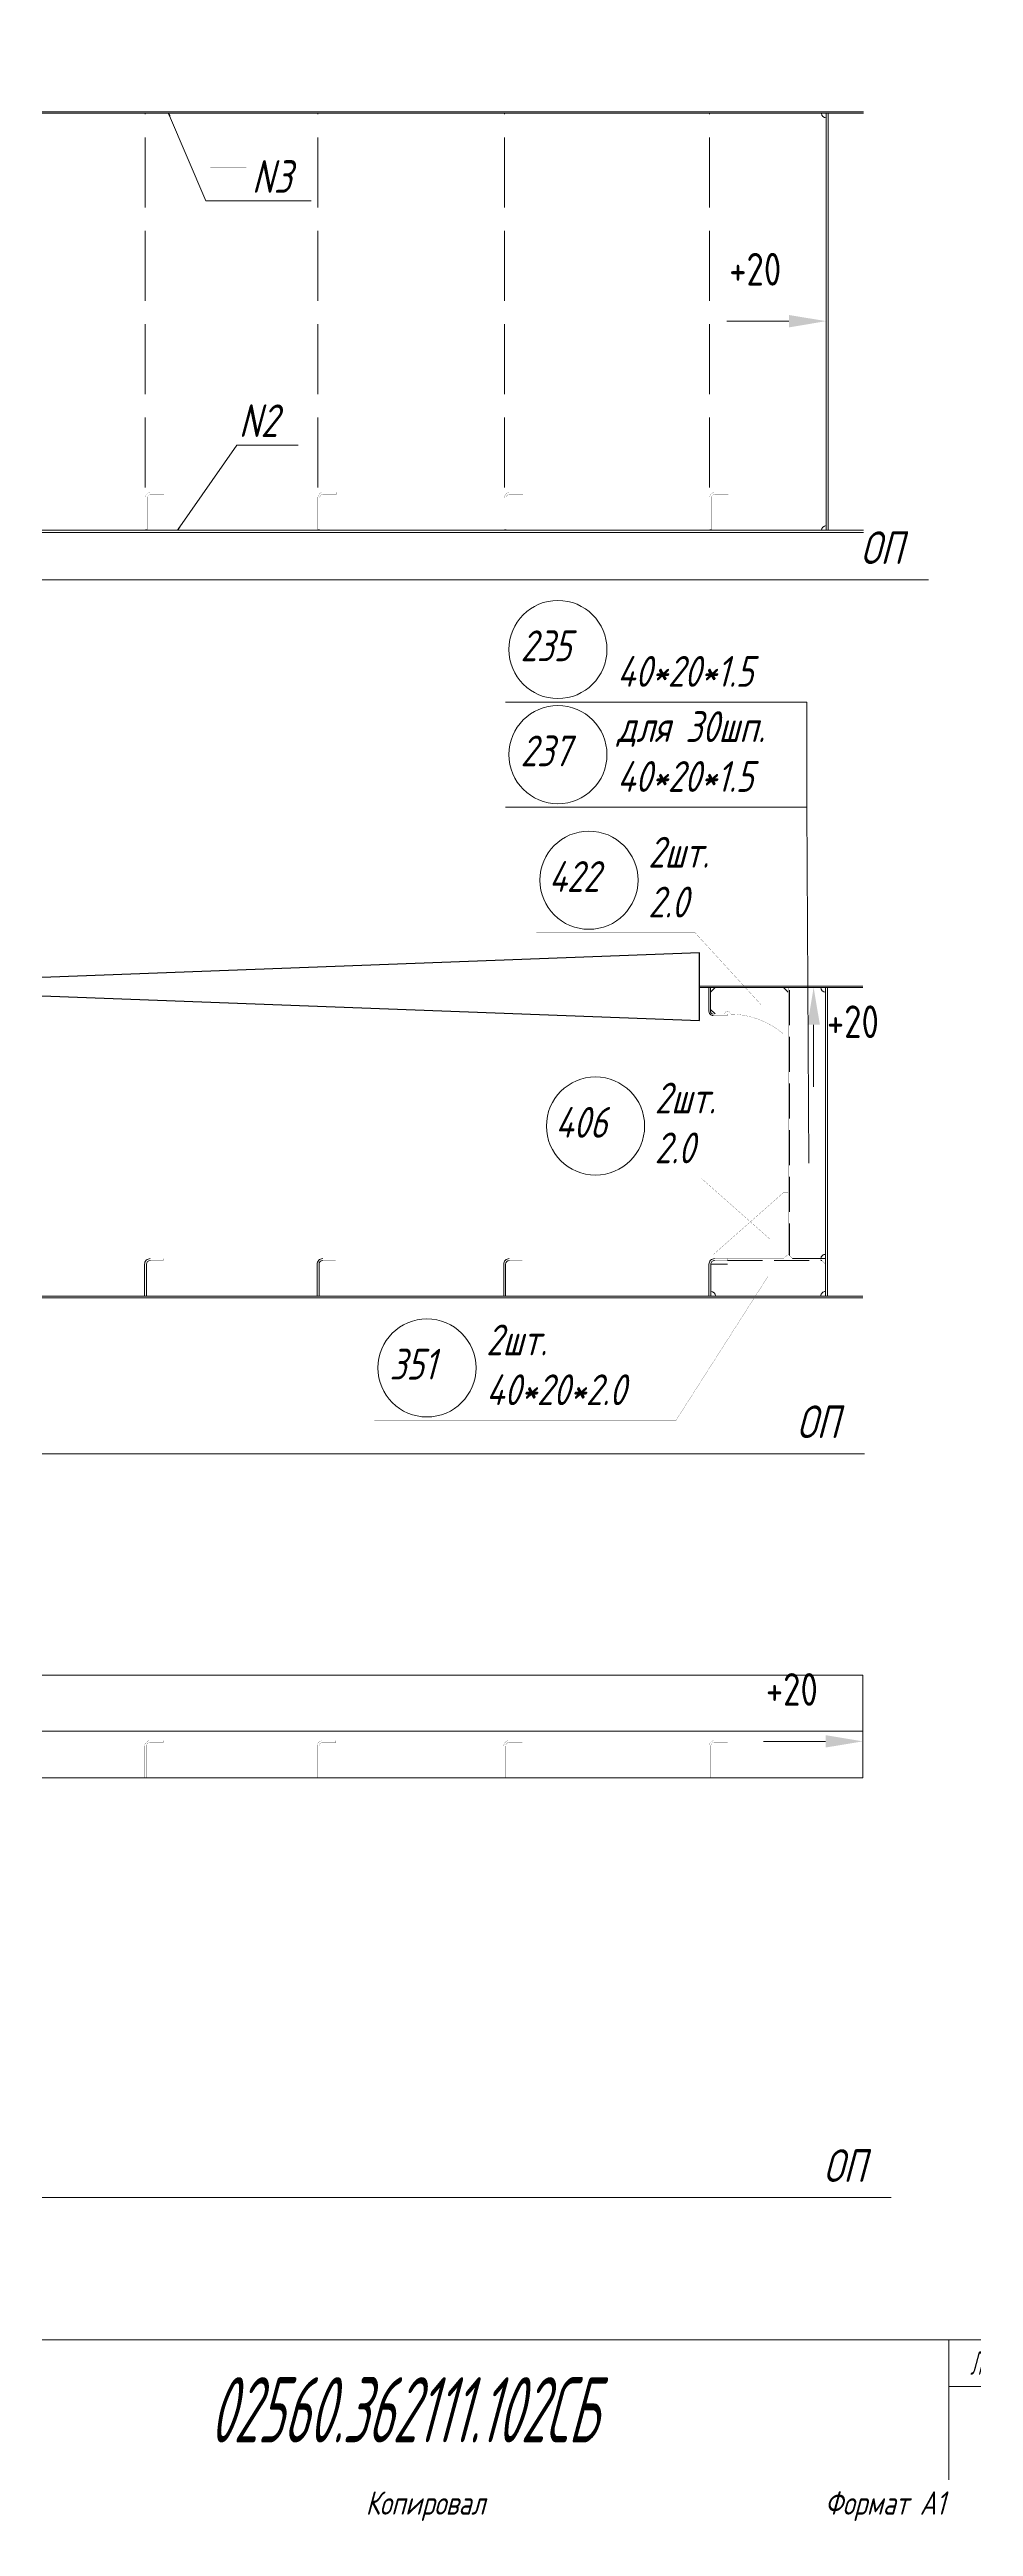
# Model space of a CAD drawing. Header units: millimetres. Extents: x 77380 to 135900, y -10260 to 17301.
# Drawn here: x 126376 to 127367, y -1866 to 790 of the extents above; entities that cross this region are included whole.
import ezdxf

# ---------------------------------------------------------------- set-up
doc = ezdxf.new("R2010")
doc.units = ezdxf.units.MM
for name, pattern in [('K5LT32768', [0]), ('K5LT32769', [50, 37.5, -12.5]), ('K5LT32770', [0]), ('K5LT32772', [0]), ('K5LT32776', [0]), ('K5LT32777', [0]), ('K5LT32780', [0]), ('K5LT32786', [100, 75, -25]), ('K5LT32788', [340.2, 240, -50, 0.2, -50]), ('K5LT32789', [340.2, 240, -50, 0.2, -50]), ('K5LT32791', [0]), ('K5LT32792', [0]), ('K5LT32831', [0]), ('K5LT32835', [0]), ('K5LT_THIN', [0])]:
    doc.linetypes.add(name, pattern=pattern)
doc.styles.add('KTEXTSTYLE', font='GOST_AU.SHX', dxfattribs={"width": 0.96, "height": 5})

# ---------------------------------------------------------------- blocks, each defined once
blk = doc.blocks.new('U97')
blk.add_hatch(color=7).paths.add_polyline_path([(126624, 15122), (126624, 15135.3), (126664, 15128.7)])
at = {"color": 7, "linetype": 'K5LT32831', "lineweight": 9}
blk.add_line((126624, 15128.7), (126557.5, 15128.7), dxfattribs=at)
blk = doc.blocks.new('U100')
blk.add_hatch(color=7).paths.add_polyline_path([(126663.3, 13599.4), (126663.3, 13612.7), (126703.3, 13606)])
at = {"color": 7, "linetype": 'K5LT32831', "lineweight": 9}
blk.add_line((126663.3, 13606), (126596.8, 13606), dxfattribs=at)
blk = doc.blocks.new('U110')
at = {"color": 7, "linetype": 'K5LT_THIN', "lineweight": 18}
for p, q in [((125958.8, 15351.5), (125960.4, 15347.8)), ((125999, 15257.6), (125958.8, 15351.5))]:
    blk.add_line(p, q, dxfattribs=at)
at = {"color": 7, "linetype": 'K5LT32835', "lineweight": 18}
for p, q in [((125958.9, 15351.5), (125958.9, 15351.5)), ((125958.9, 15351.5), (125958.9, 15351.4)), ((125958.9, 15351.4), (125958.9, 15351.4)), ((125958.9, 15351.4), (125958.9, 15351.4)), ((125959, 15351.3), (125958.9, 15351.3)), ((125959, 15351.3), (125958.9, 15351.3)), ((125959, 15351.3), (125959, 15351.2)), ((125959.1, 15351.1), (125959, 15351.2)), ((125959.1, 15351.2), (125959, 15351.2)), ((125959.1, 15351.2), (125959, 15351.1)), ((125959.2, 15351), (125959, 15351.1)), ((125959.1, 15351.1), (125959.1, 15350.9)), ((125959.1, 15351.1), (125959.1, 15351)), ((125959.3, 15350.9), (125959.1, 15351)), ((125959.2, 15351), (125959.1, 15350.9)), ((125959.3, 15350.8), (125959.1, 15350.9)), ((125959.4, 15350.7), (125959.1, 15350.8)), ((125959.2, 15351), (125959.2, 15350.8)), ((125959.3, 15350.9), (125959.2, 15350.7)), ((125959.3, 15350.8), (125959.2, 15350.6)), ((125959.5, 15350.5), (125959.2, 15350.7)), ((125959.5, 15350.6), (125959.2, 15350.7)), ((125959.6, 15350.4), (125959.2, 15350.6)), ((125959.4, 15350.8), (125959.3, 15350.5)), ((125959.4, 15350.7), (125959.3, 15350.4)), ((125959.4, 15350.6), (125959.3, 15350.4)), ((125959.6, 15350.3), (125959.3, 15350.5)), ((125959.7, 15350.2), (125959.3, 15350.4)), ((125959.5, 15350.6), (125959.4, 15350.3)), ((125959.5, 15350.5), (125959.4, 15350.2)), ((125959.6, 15350.4), (125959.4, 15350.1)), ((125959.8, 15350.2), (125959.4, 15350.3)), ((125959.9, 15350), (125959.4, 15350.2)), ((125959.8, 15350.1), (125959.4, 15350.2)), ((125959.6, 15350.4), (125959.5, 15350)), ((125959.7, 15350.3), (125959.5, 15349.9)), ((125959.7, 15350.3), (125959.5, 15349.9)), ((125960, 15349.9), (125959.5, 15350.1)), ((125960, 15349.8), (125959.5, 15350)), ((125960.1, 15349.7), (125959.5, 15349.9)), ((125959.7, 15350.2), (125959.6, 15349.8)), ((125959.8, 15350.1), (125959.6, 15349.7)), ((125960.2, 15349.6), (125959.6, 15349.8)), ((125960.3, 15349.4), (125959.6, 15349.7)), ((125960.2, 15349.5), (125959.6, 15349.7)), ((125959.8, 15350.1), (125959.7, 15349.6)), ((125959.9, 15350), (125959.7, 15349.5)), ((125959.9, 15349.9), (125959.7, 15349.5)), ((125960.4, 15349.3), (125959.7, 15349.6)), ((125960, 15349.9), (125959.8, 15349.4)), ((125960.1, 15349.8), (125959.8, 15349.2)), ((125960, 15349.8), (125959.8, 15349.3)), ((125960.1, 15349.7), (125959.9, 15349.1)), ((125960.1, 15349.6), (125959.9, 15349)), ((125960.4, 15349.2), (125959.7, 15349.5)), ((125960.5, 15349.1), (125959.7, 15349.4)), ((125960.5, 15349), (125959.8, 15349.3)), ((125960.6, 15349), (125959.8, 15349.3)), ((125960.4, 15348.9), (125959.8, 15349.2)), ((125960.2, 15349.6), (125959.9, 15349)), ((125960.4, 15348.9), (125959.9, 15349.1)), ((125960.3, 15348.9), (125959.9, 15349)), ((125960.2, 15349.5), (125960, 15348.9)), ((125960.3, 15349.4), (125960, 15348.8)), ((125960.2, 15348.8), (125960, 15348.9)), ((125960, 15348.8), (125960, 15348.8)), ((125960.1, 15348.8), (125960, 15348.8)), ((125960.3, 15349.4), (125960.1, 15348.8)), ((125960.4, 15349.3), (125960.1, 15348.8)), ((125960.4, 15349.3), (125960.2, 15348.8)), ((125960.4, 15349.2), (125960.3, 15348.9)), ((125960.5, 15349.1), (125960.4, 15348.9)), ((125960.5, 15349.1), (125960.5, 15349)), ((125960.6, 15349), (125960.6, 15349))]:
    blk.add_line(p, q, dxfattribs=at)
at = {"color": 7, "linetype": 'K5LT32835', "const_width": 0.18}
blk.add_lwpolyline([(125960, 15348.8), (125958.8, 15351.5), (125960.6, 15349)], close=True, dxfattribs=at)
blk = doc.blocks.new('U133')
at = {"color": 7, "linetype": 'K5LT_THIN', "lineweight": 18}
for p, q in [((126032.2, 14995.8), (125968.7, 14904.5)), ((125968.7, 14904.5), (125971, 14907.7))]:
    blk.add_line(p, q, dxfattribs=at)
at = {"color": 7, "linetype": 'K5LT32835', "lineweight": 18}
for p, q in [((125968.8, 14904.7), (125968.9, 14904.7)), ((125968.8, 14904.6), (125968.8, 14904.6)), ((125968.8, 14904.6), (125968.8, 14904.6)), ((125968.8, 14904.5), (125968.8, 14904.5)), ((125968.8, 14904.5), (125968.8, 14904.5)), ((125968.9, 14904.9), (125969, 14904.8)), ((125968.9, 14904.9), (125969, 14904.9)), ((125968.9, 14904.8), (125968.9, 14904.7)), ((125968.9, 14904.8), (125969, 14904.8)), ((125968.9, 14904.7), (125968.9, 14904.6)), ((125968.9, 14904.7), (125968.9, 14904.7)), ((125969, 14905.2), (125969.2, 14905.2)), ((125969, 14905.1), (125969.1, 14904.9)), ((125969, 14905.1), (125969.2, 14905.1)), ((125969, 14905), (125969, 14904.9)), ((125969, 14905), (125969.1, 14905)), ((125969, 14904.9), (125969.1, 14905)), ((125969.1, 14905.4), (125969.4, 14905.4)), ((125969.1, 14905.3), (125969.2, 14905.1)), ((125969.1, 14905.3), (125969.4, 14905.3)), ((125969.1, 14905.2), (125969.3, 14905.3)), ((125969.1, 14905.2), (125969.1, 14905)), ((125969.2, 14905.6), (125969.6, 14905.6)), ((125969.2, 14905.5), (125969.5, 14905.6)), ((125969.2, 14905.5), (125969.3, 14905.2)), ((125969.2, 14905.4), (125969.5, 14905.5)), ((125969.2, 14905.4), (125969.2, 14905.1)), ((125969.3, 14905.9), (125969.8, 14905.9)), ((125969.3, 14905.8), (125969.7, 14905.9)), ((125969.3, 14905.8), (125969.4, 14905.4)), ((125969.3, 14905.7), (125969.7, 14905.8)), ((125969.3, 14905.7), (125969.3, 14905.3)), ((125969.3, 14905.6), (125969.6, 14905.7)), ((125969.4, 14906.1), (125969.5, 14905.6)), ((125969.4, 14906.1), (125969.9, 14906.1)), ((125969.4, 14906), (125969.9, 14906.1)), ((125969.4, 14906), (125969.5, 14905.5)), ((125969.4, 14905.9), (125969.8, 14906)), ((125969.4, 14905.9), (125969.4, 14905.4)), ((125969.5, 14906.3), (125970.1, 14906.4)), ((125969.5, 14906.3), (125969.6, 14905.7)), ((125969.5, 14906.2), (125970, 14906.3)), ((125969.5, 14906.2), (125969.6, 14905.7)), ((125969.5, 14906.1), (125970, 14906.2)), ((125969.6, 14906.5), (125970.2, 14906.6)), ((125969.6, 14906.5), (125969.7, 14905.9)), ((125969.6, 14906.4), (125970.2, 14906.5)), ((125969.6, 14906.4), (125969.7, 14905.8)), ((125969.6, 14906.3), (125970.1, 14906.4)), ((125969.7, 14906.8), (125970.4, 14906.9)), ((125969.7, 14906.7), (125970.4, 14906.8)), ((125969.7, 14906.7), (125969.8, 14906)), ((125969.7, 14906.6), (125970.3, 14906.7)), ((125969.7, 14906.6), (125970.3, 14906.7)), ((125969.7, 14906.6), (125969.8, 14906)), ((125969.8, 14907), (125970.3, 14907)), ((125969.8, 14906.9), (125970.3, 14907)), ((125969.8, 14906.9), (125969.9, 14906.2)), ((125969.8, 14906.8), (125970.4, 14906.9)), ((125969.8, 14906.8), (125969.9, 14906.1)), ((125969.9, 14907.2), (125970.1, 14906.4)), ((125969.9, 14907.2), (125970, 14907.2)), ((125969.9, 14907.1), (125970.1, 14907.2)), ((125969.9, 14907.1), (125970, 14906.3)), ((125969.9, 14907), (125970.2, 14907.1)), ((125969.9, 14907), (125970, 14906.3)), ((125970, 14907.3), (125970, 14907.3)), ((125970, 14907.2), (125970.1, 14906.5)), ((125970.1, 14907.2), (125970.2, 14906.5)), ((125970.2, 14907.1), (125970.3, 14906.7)), ((125970.2, 14907.1), (125970.2, 14906.6)), ((125970.3, 14907), (125970.3, 14906.8)), ((125970.4, 14907), (125970.4, 14906.8)), ((125970.5, 14906.9), (125970.5, 14906.9))]:
    blk.add_line(p, q, dxfattribs=at)
at = {"color": 7, "linetype": 'K5LT32835', "const_width": 0.18}
blk.add_lwpolyline([(125970.5, 14906.9), (125968.7, 14904.5), (125970, 14907.3)], close=True, dxfattribs=at)
blk = doc.blocks.new('U136')
blk.add_hatch(color=7).paths.add_polyline_path([(126657.2, 14374.4), (126643.9, 14374.4), (126650.5, 14414.4)])
at = {"color": 7, "linetype": 'K5LT32831', "lineweight": 9}
blk.add_line((126650.5, 14374.4), (126650.5, 14307.8), dxfattribs=at)
blk = doc.blocks.new('U212')
at = {"color": 6, "linetype": 'K5LT32776', "lineweight": 18, "true_color": 0xff00ff}
for p, q in [((125045.3, 12964.4), (126895.3, 12964.4)), ((125045.3, 12814.4), (125045.3, 12964.4)), ((125115.3, 12964.4), (125115.3, 12814.4)), ((125215.3, 12964.4), (125215.3, 12814.4)), ((125445.3, 12964.4), (125445.3, 12814.4)), ((125595.3, 12814.4), (125595.3, 12964.4)), ((125695.3, 12964.4), (125695.3, 12814.4)), ((126795.3, 12814.4), (126795.3, 12964.4)), ((125045.3, 12864.4), (125695.3, 12864.4))]:
    blk.add_line(p, q, dxfattribs=at)
at = {"color": 7, "linetype": 'K5LT32780', "lineweight": 18}
for p, q in [((125045.3, 12914.4), (125695.3, 12914.4)), ((126795.3, 12914.4), (126895.3, 12914.4))]:
    blk.add_line(p, q, dxfattribs=at)
at = {"color": 7, "char_height": 2.5, "attachment_point": 1, "style": 'KTEXTSTYLE'}
for s, insert in [('\\H3.5;\\W0.965;\\Q15;\\Q15;\\W0.665;\\H25.00;Лист', (126818.3, 12951.9)), ('\\H3.5;\\W0.965;\\Q15;\\Q15;\\W0.665;\\H25.00;Изм.', (125051, 12851.9)), ('\\H3.5;\\W0.965;\\Q15;\\Q15;\\W0.665;\\H25.00;Лист', (125130.1, 12852.6)), ('\\H3.5;\\W0.965;\\Q15;\\Q15;\\W0.665;\\H25.00;N документа', (125227.6, 12852.6)), ('\\H3.5;\\W0.965;\\Q15;\\Q15;\\W0.665;\\H25.00;Подпись', (125456.9, 12852.6)), ('\\H3.5;\\W0.965;\\Q15;\\Q15;\\W0.665;\\H25.00;Дата', (125600.7, 12852.6))]:
    blk.add_mtext(s, dxfattribs=dict(at, insert=insert))
blk = doc.blocks.new('U211')
at = {"color": 7, "linetype": 'K5LT32780', "const_width": 0.18}
for points in [[(118535.3, 12764.4), (126945.3, 12764.4), (126945.3, 18704.4), (118535.3, 18704.4)], [(118735.3, 12814.4), (126895.3, 12814.4), (126895.3, 18654.4), (118735.3, 18654.4)]]:
    blk.add_lwpolyline(points, close=True, dxfattribs=at)
blk.add_blockref('U212', (0, 0))
at = {"color": 7, "char_height": 2.5, "attachment_point": 1, "style": 'KTEXTSTYLE'}
for s, insert in [('\\H3.5;\\W0.965;\\Q15;\\Q15;\\H25.00;Копировал', (126170.3, 12801.9)), ('\\H3.5;\\W0.965;\\Q15;\\Q15;\\H25.00;Формат А1', (126662.3, 12801.9))]:
    blk.add_mtext(s, dxfattribs=dict(at, insert=insert))

msp = doc.modelspace()

# ---------------------------------------------------------------- linework, layer by layer
at = {"color": 3, "linetype": 'K5LT32768', "lineweight": 18, "true_color": 0x00ff00}
for p, q in [((127249.081, 723.002), (124969.083, 723.002)), ((127249.081, 721.502), (124969.083, 721.502)), ((125009.082, 721.502), (127209.082, 721.502)), ((127105.083, 721.502), (127249.081, 721.502)), ((127209.082, 721.502), (127209.082, 274.444)), ((127209.082, 274.444), (127209.082, 721.502)), ((127211.082, 274.444), (127211.082, 721.502)), ((127249.081, 274.444), (124969.083, 274.444)), ((127249.081, 272.181), (124969.083, 272.181)), ((127209.082, 274.444), (125009.082, 274.444)), ((127248.331, -214.153), (127073.333, -214.153)), ((127248.331, -215.653), (127073.333, -215.653)), ((127083.331, -241.207), (127083.331, -215.653)), ((127084.831, -241.207), (127084.831, -215.653)), ((127168.332, -215.653), (127084.831, -215.653)), ((127089.831, -215.653), (127084.831, -220.653)), ((127168.332, -220.653), (127163.332, -215.653)), ((127208.331, -215.653), (127172.832, -215.653)), ((127208.331, -546.241), (127208.331, -215.653)), ((127208.331, -546.241), (127208.331, -215.653)), ((127210.332, -546.241), (127210.332, -215.653)), ((127084.831, -239.153), (127089.831, -244.153)), ((126478.332, -546.53), (126478.332, -512.458)), ((126480.331, -546.53), (126480.331, -512.458)), ((126663.333, -546.53), (126663.333, -512.458)), ((126665.332, -546.53), (126665.332, -512.458)), ((126863.333, -546.53), (126863.333, -512.458)), ((126865.332, -546.53), (126865.332, -512.458)), ((127083.331, -546.53), (127083.331, -512.458)), ((127085.33, -546.53), (127085.33, -512.531)), ((127085.33, -512.531), (127103.332, -512.531)), ((127085.333, -546.53), (127085.333, -512.458)), ((127172.83, -506.241), (127208.331, -506.241)), ((127208.331, -512.531), (127208.331, -546.53)), ((127248.331, -546.53), (124968.332, -546.53)), ((127248.331, -548.532), (124968.332, -548.532)), ((127208.331, -546.53), (127085.33, -546.53)), ((124968.333, -953.162), (127248.332, -953.162)), ((127248.332, -953.162), (127248.332, -1063.163)), ((127248.332, -1063.163), (124968.333, -1063.163)), ((127248.332, -1063.163), (124968.333, -1063.163))]:
    msp.add_line(p, q, dxfattribs=at)
at = {"color": 3, "linetype": 'K5LT32789', "lineweight": 18, "true_color": 0x00ff00}
msp.add_line((127249.081, 721.502), (124969.083, 721.502), dxfattribs=at)
at = {"color": 1, "linetype": 'K5LT32786', "lineweight": 18, "true_color": 0xff0000}
for p, q in [((126479.082, 320.498), (126479.082, 721.502)), ((126664.082, 320.498), (126664.082, 721.502)), ((126864.082, 320.498), (126864.082, 721.502)), ((127084.082, 320.498), (127084.082, 721.502))]:
    msp.add_line(p, q, dxfattribs=at)
at = {"color": 7, "linetype": 'K5LT32780', "lineweight": 18}
for p, q in [((126544.028, 627.634), (126657.034, 627.634)), ((126577.27, 365.811), (126642.988, 365.811))]:
    msp.add_line(p, q, dxfattribs=at)
at = {"color": 1, "linetype": 'K5LT32772', "lineweight": 18, "true_color": 0xff0000}
for p, q in [((124908.744, 221.502), (127318.608, 221.502)), ((127188.309, 90.285), (126865.082, 90.285)), ((127188.309, -22.435), (127188.309, 90.285)), ((127188.309, -22.435), (126865.082, -22.435)), ((127190.581, -404.185), (127188.309, -22.435)), ((127250.162, -715.653), (124968.332, -715.653)), ((124960.826, -1513.161), (127278.847, -1513.16))]:
    msp.add_line(p, q, dxfattribs=at)
at = {"color": 1, "linetype": 'K5LT32788', "lineweight": 18, "true_color": 0xff0000}
msp.add_line((127318.608, 221.502), (124908.744, 221.502), dxfattribs=at)
at = {"color": 7, "linetype": 'K5LT32780'}
for p, q in [((127073.333, -178.752), (125143.333, -251.053)), ((125143.333, -178.752), (127073.333, -251.053)), ((127073.333, -251.053), (127073.333, -178.752))]:
    msp.add_line(p, q, dxfattribs=at)
at = {"color": 3, "linetype": 'K5LT32769', "lineweight": 18, "true_color": 0x00ff00}
for p, q in [((127169.777, -218.707), (127169.777, -503.186)), ((127103.332, -508.458), (127204.257, -508.458))]:
    msp.add_line(p, q, dxfattribs=at)
at = {"color": 6, "linetype": 'K5LT32776', "lineweight": 18, "true_color": 0xff00ff}
msp.add_line((127248.332, -1013.163), (124968.333, -1013.163), dxfattribs=at)
at = {"color": 7, "linetype": 'K5LT32780', "const_width": 0.18}
msp.add_lwpolyline([(126550.217, 643.312), (126587.375, 643.312), (126587.375, 663.704), (126548.76, 663.704)], dxfattribs=at)
at = {"color": 5, "linetype": 'K5LT32792', "true_color": 0x0000ff, "const_width": 0.18}
for points in [[(126499.082, 313.238), (126485.082, 313.238, 0.41421356), (126481.082, 309.238), (126481.082, 275.238), (126479.082, 275.238), (126479.082, 309.238, -0.41421356), (126485.082, 315.238), (126499.082, 315.238)], [(126684.082, 313.238), (126670.082, 313.238, 0.41421356), (126666.082, 309.238), (126666.082, 275.238), (126664.082, 275.238), (126664.082, 309.238, -0.41421356), (126670.082, 315.238), (126684.082, 315.238)], [(126884.082, 313.238), (126870.082, 313.238, 0.41421356), (126866.082, 309.238), (126866.082, 275.238), (126864.082, 275.238), (126864.082, 309.238, -0.41421356), (126870.082, 315.238), (126884.082, 315.238)], [(127104.082, 313.238), (127090.082, 313.238, 0.41421356), (127086.082, 309.238), (127086.082, 275.238), (127084.082, 275.238), (127084.082, 309.238, -0.41421356), (127090.082, 315.238), (127104.082, 315.238)]]:
    msp.add_lwpolyline(points, format="xyb", close=True, dxfattribs=at)
at = {"color": 1, "linetype": 'K5LT32772', "true_color": 0xff0000, "const_width": 0.18}
for points in [[(126898.362, -157.059), (127068.469, -157.059), (127139.08, -234.092)], [(127087.831, -245.707), (127103.276, -245.707), (127103.276, -244.207), (127087.831, -244.207)], [(126905.386, -420.624), (127075.492, -420.624), (127149.124, -485.869)], [(126724.701, -679.939), (127047.929, -679.939), (127146.789, -525.242)]]:
    msp.add_lwpolyline(points, dxfattribs=at)
at = {"color": 3, "linetype": 'K5LT32768', "true_color": 0x00ff00, "const_width": 0.18}
for points in [[(127084.831, -215.653), (127084.831, -240.653), (127084.831, -244.153)], [(127172.832, -215.653), (127168.277, -220.207), (127168.277, -501.686), (127172.832, -506.241)], [(127168.332, -265.653), (127168.332, -240.653), (127168.332, -215.653)], [(126484.332, -506.458), (126498.26, -506.458), (126498.26, -508.457), (126484.332, -508.457)], [(126669.333, -506.458), (126683.258, -506.458), (126683.258, -508.457), (126669.333, -508.457)], [(126869.333, -506.458), (126883.258, -506.458), (126883.258, -508.457), (126869.333, -508.457)], [(127089.331, -506.458), (127103.259, -506.458), (127103.259, -508.457), (127089.331, -508.457)], [(127103.332, -512.531), (127103.332, -506.458), (127202.258, -506.458), (127208.331, -512.531)]]:
    msp.add_lwpolyline(points, dxfattribs=at)
at = {"color": 3, "linetype": 'K5LT32777', "true_color": 0x00ff00, "const_width": 0.18}
for points in [[(127084.831, -244.153), (127104.951, -244.153, -0.176328), (127162.802, -265.209), (127163.332, -265.653), (127168.332, -265.653)], [(127100.232, -244.153, -0.41963157), (127103.285, -241.153, -0.40971699), (127106.232, -244.161)]]:
    msp.add_lwpolyline(points, format="xyb", dxfattribs=at)
at = {"color": 2, "linetype": 'K5LT32770', "true_color": 0xffff00, "const_width": 0.18}
msp.add_lwpolyline([(127163.33, -506.241), (127088.33, -506.241), (127088.33, -501.824), (127163.33, -435.555), (127168.332, -435.555), (127168.332, -501.824), (127163.33, -506.241)], dxfattribs=at)
at = {"color": 7, "linetype": 'K5LT32791', "const_width": 0.18}
for points in [[(126498.332, -1025.163), (126484.332, -1025.163, 0.41421356), (126480.332, -1029.163), (126480.332, -1063.163), (126478.332, -1063.163), (126478.332, -1029.163, -0.41421356), (126484.332, -1023.163), (126498.332, -1023.163)], [(126683.332, -1025.163), (126669.332, -1025.163, 0.41421356), (126665.332, -1029.163), (126665.332, -1063.163), (126663.332, -1063.163), (126663.332, -1029.163, -0.41421356), (126669.332, -1023.163), (126683.332, -1023.163)], [(126883.332, -1025.163), (126869.332, -1025.163, 0.41421356), (126865.332, -1029.163), (126865.332, -1063.163), (126863.332, -1063.163), (126863.332, -1029.163, -0.41421356), (126869.332, -1023.163), (126883.332, -1023.163)], [(127103.332, -1025.163), (127089.332, -1025.163, 0.41421356), (127085.332, -1029.163), (127085.332, -1063.163), (127083.332, -1063.163), (127083.332, -1029.163, -0.41421356), (127089.332, -1023.163), (127103.332, -1023.163)]]:
    msp.add_lwpolyline(points, format="xyb", close=True, dxfattribs=at)
at = {"color": 1, "linetype": 'K5LT32772', "lineweight": 18, "true_color": 0xff0000}
for centre in [(126921.442, 146.645), (126921.442, 33.925), (126954.723, -100.699), (126961.746, -364.263), (126781.062, -623.579)]:
    msp.add_circle(centre, 52.603, dxfattribs=at)
at = {"color": 3, "linetype": 'K5LT32768', "lineweight": 18, "true_color": 0x00ff00}
for centre, radius, start, end in [((127209.082, 721.502), 5.001, 180.002472, 269.997528), ((127209.082, 274.444), 5.001, 90.002472, 179.997528), ((127208.331, -215.653), 5.001, 180.002472, 269.997528), ((127087.831, -241.207), 4.5, 179.998352, 270.001648), ((127087.831, -241.207), 3, 179.998352, 270.001648), ((127208.041, -506.531), 4.716, 86.459679, 176.474365), ((126484.332, -512.458), 6, 89.998352, 180.001648), ((126484.332, -512.458), 4.001, 90.008659, 179.991348), ((126669.333, -512.458), 6, 89.998352, 180.001648), ((126669.333, -512.458), 4.001, 90.008659, 179.991348), ((126869.333, -512.458), 6, 89.998352, 180.001648), ((126869.333, -512.458), 4.001, 90.008659, 179.991348), ((127089.331, -512.458), 6, 89.998352, 180.001648), ((127089.331, -512.456), 3.999, 90.015068, 180.028656), ((127085.33, -546.532), 5.001, 0.019959, 90.015007), ((127208.331, -546.529), 4.998, 89.990105, 180.009888)]:
    msp.add_arc(centre, radius, start, end, dxfattribs=at)

# ---------------------------------------------------------------- block references
for name in ['U211', 'U110', 'U97', 'U133', 'U136', 'U100']:
    msp.add_blockref(name, (545.046, -14630.011))

# ---------------------------------------------------------------- texts
at = {"color": 7, "attachment_point": 1, "style": 'KTEXTSTYLE'}
for s, insert, char_height in [('\\H3.5;\\W0.965;\\Q15;\\Q15;\\H35.00;N3', (126593.324, 671.201), 2.5), ('\\H3.5;\\W0.965;\\Q15;\\Q0;\\H35.00;+20', (127105.086, 571.827), 2.5), ('\\H3.5;\\W0.965;\\Q15;\\Q15;\\H35.00;N2', (126579.279, 409.379), 2.5), ('\\H3.5;\\W0.965;\\Q15;\\Q15;\\H35.00;ОП', (127245.751, 273.263), 2.5), ('\\H3.5;\\W0.965;\\Q15;\\Q15;\\H33.00;{\\c255;235}', (126881.307, 167.121), 2.5), ('\\H3.5;\\W0.965;\\Q15;\\Q15;\\H33.00;{\\c255;40*20*1.5}', (126984.848, 139.724), 2.5), ('\\H3.5;\\W0.965;\\Q15;\\Q15;\\H33.00;{\\c16711935;для 30шп.}', (126984.848, 80.446), 2.5), ('\\H3.5;\\W0.965;\\Q15;\\Q15;\\H33.00;{\\c255;237}', (126881.307, 54.401), 2.5), ('\\H3.5;\\W0.965;\\Q15;\\Q15;\\H33.00;{\\c255;40*20*1.5}', (126984.848, 27.004), 2.5), ('\\H3.5;\\W0.965;\\Q15;\\Q15;\\H33.00;2шт.', (127018.128, -54.179), 2.5), ('\\H3.5;\\W0.965;\\Q15;\\Q15;\\H33.00;{\\c255;422}', (126911.606, -80.224), 2.5), ('\\H3.5;\\W0.965;\\Q15;\\Q15;\\H33.00;{\\c255;2.0}', (127018.127, -107.621), 2.5), ('\\H3.5;\\W0.965;\\Q15;\\Q0;\\H35.00;+20', (127209.771, -234.943), 2.5), ('\\H3.5;\\W0.965;\\Q15;\\Q15;\\H33.00;2шт.', (127025.151, -317.743), 2.5), ('\\H3.5;\\W0.965;\\Q15;\\Q15;\\H33.00;{\\c255;406}', (126918.63, -343.788), 2.5), ('\\H3.5;\\W0.965;\\Q15;\\Q15;\\H33.00;{\\c255;2.0}', (127025.151, -371.185), 2.5), ('\\H3.5;\\W0.965;\\Q15;\\Q15;\\H33.00;2шт.', (126844.467, -577.058), 2.5), ('\\H3.5;\\W0.965;\\Q15;\\Q15;\\H33.00;{\\c255;351}', (126740.926, -603.104), 2.5), ('\\H3.5;\\W0.965;\\Q15;\\Q15;\\H33.00;{\\c255;40*20*2.0}', (126844.467, -630.5), 2.5), ('\\H3.5;\\W0.965;\\Q15;\\Q15;\\H35.00;ОП', (127177.305, -663.892), 2.5), ('\\H3.5;\\W0.965;\\Q15;\\Q0;\\H35.00;+20', (127144.336, -950.821), 2.5), ('\\H3.5;\\W0.965;\\Q15;\\Q15;\\H35.00;ОП', (127205.989, -1461.399), 2.5), ('{\\H70x;\\Q15;\\W0.665;02560.362111.102СБ}', (126547.901, -1705.652), 1)]:
    msp.add_mtext(s, dxfattribs=dict(at, insert=insert, char_height=char_height))

doc.saveas('drawing.dxf')
